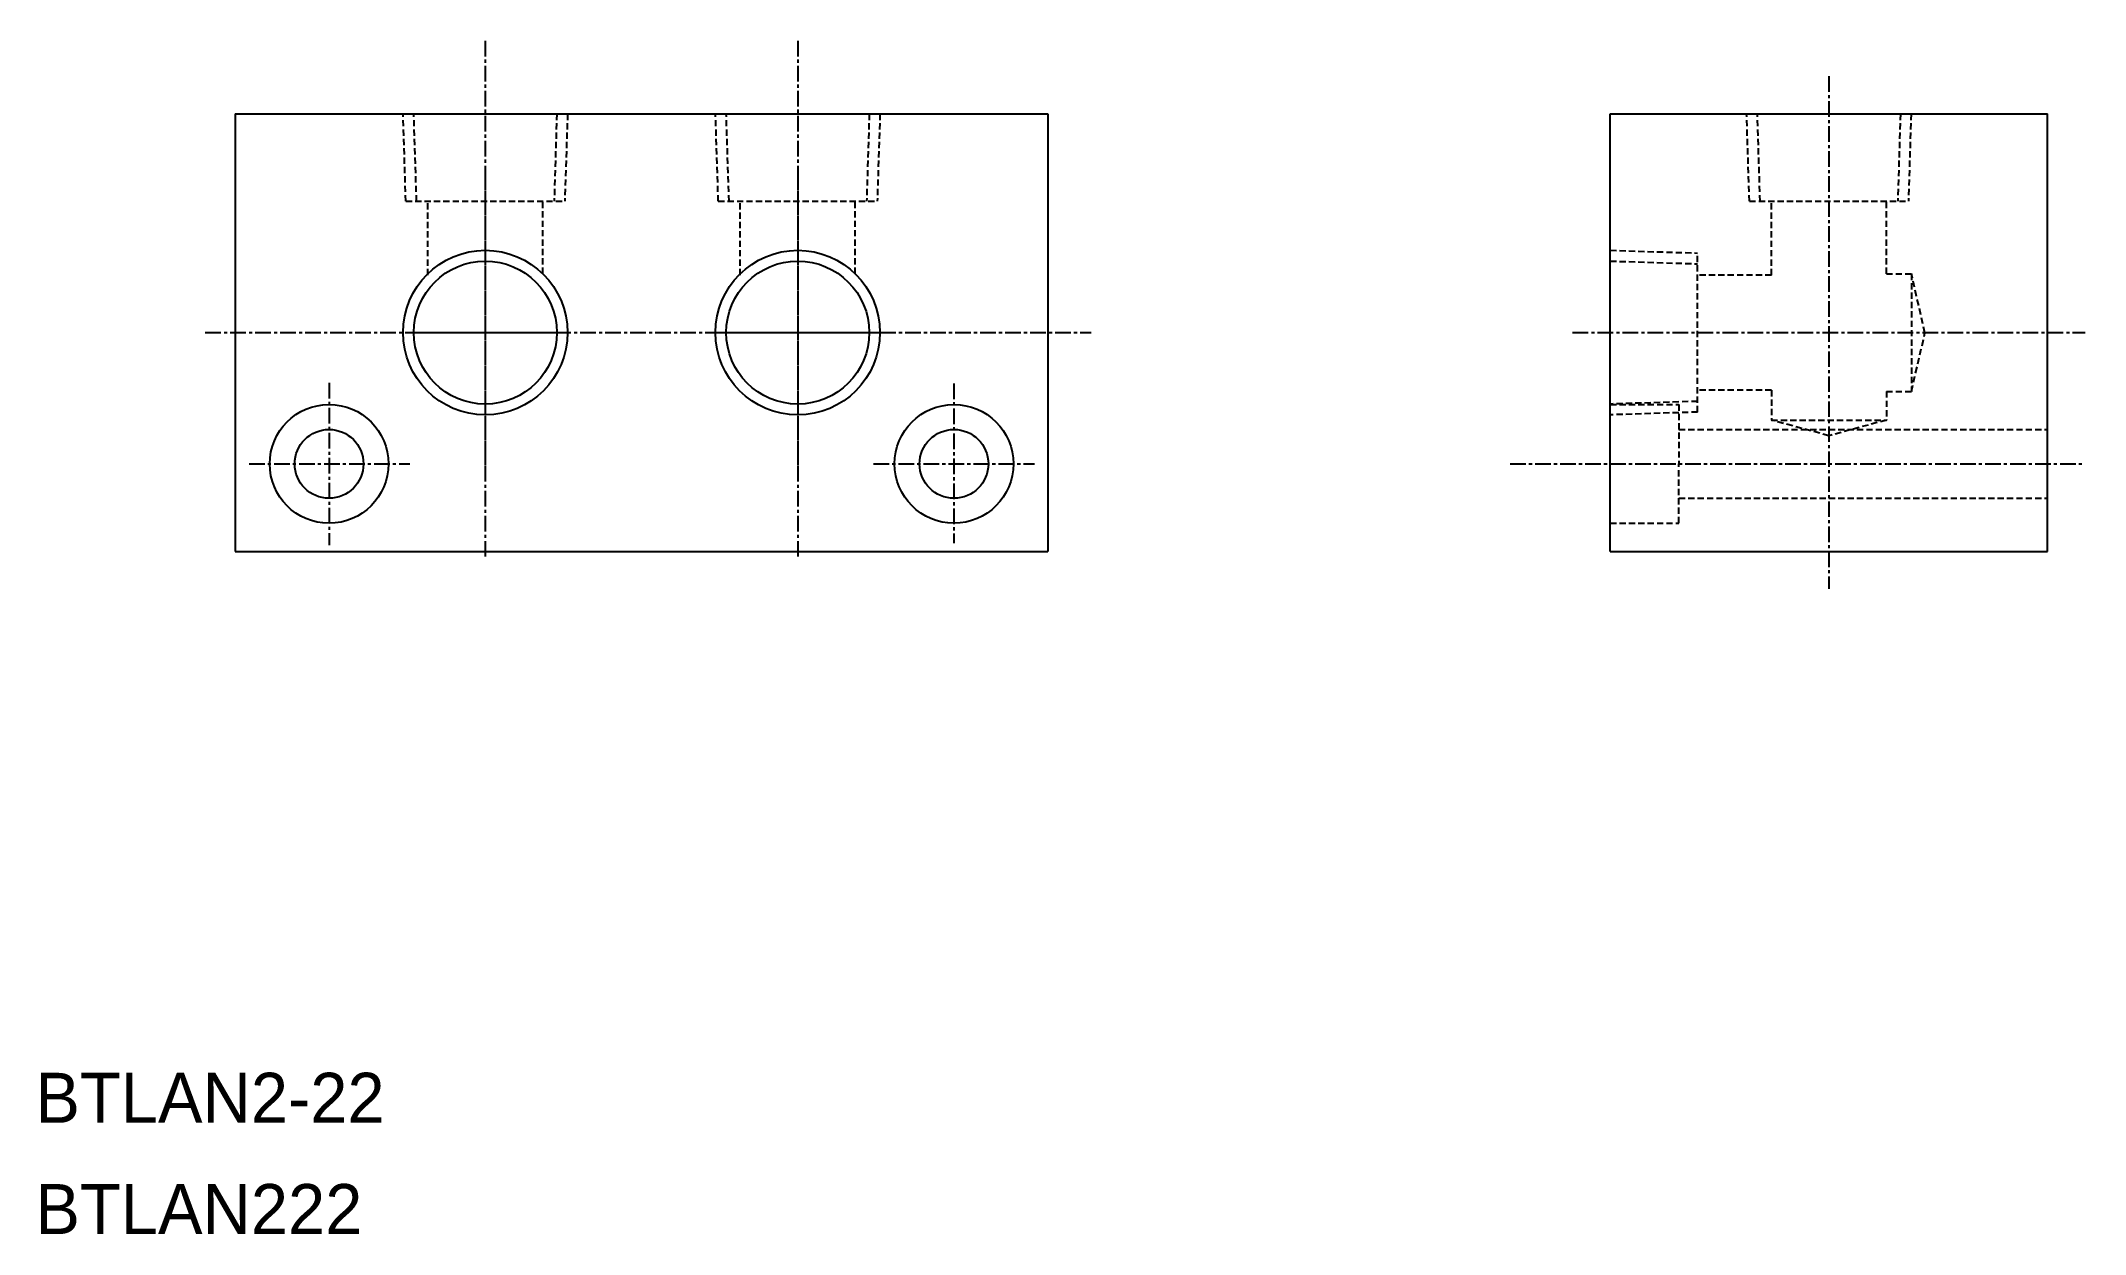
# Model space of a CAD drawing. Extents: x 5597 to 5760, y 22301 to 22396.
import ezdxf

# ---------------------------------------------------------------- set-up
doc = ezdxf.new("R2010")
doc.units = 0
doc.linetypes.add('CENTER', pattern=[2, 1.25, -0.25, 0.25, -0.25])
doc.linetypes.add('DASHED', pattern=[0.75, 0.5, -0.25])
doc.layers.get('0').update_dxf_attribs({"linetype": 'CONTINUOUS'})
doc.layers.add('CENTER', color=1, linetype='CENTER')

msp = doc.modelspace()

# ---------------------------------------------------------------- linework, layer by layer
at = {"color": 7, "linetype": 'CONTINUOUS'}
for p, q in [((5612.41, 22390.18), (5677.41, 22390.18)), ((5612.41, 22390.18), (5612.41, 22355.18)), ((5677.41, 22390.18), (5677.41, 22355.18)), ((5722.41, 22355.18), (5722.41, 22390.18)), ((5722.41, 22390.18), (5757.41, 22390.18)), ((5757.41, 22355.18), (5757.41, 22390.18)), ((5612.41, 22355.18), (5677.41, 22355.18)), ((5722.41, 22355.18), (5757.41, 22355.18))]:
    msp.add_line(p, q, dxfattribs=at)
at = {"color": 3, "linetype": 'DASHED'}
for p, q in [((5626.05, 22383.18), (5625.83, 22390.18)), ((5626.91, 22383.18), (5626.69, 22390.18)), ((5638.13, 22390.18), (5637.92, 22383.18)), ((5638.99, 22390.18), (5638.77, 22383.18)), ((5651.05, 22383.18), (5650.83, 22390.18)), ((5651.91, 22383.18), (5651.69, 22390.18)), ((5663.13, 22390.18), (5662.92, 22383.18)), ((5663.99, 22390.18), (5663.77, 22383.18)), ((5733.55, 22383.18), (5733.33, 22390.18)), ((5734.41, 22383.18), (5734.19, 22390.18)), ((5745.63, 22390.18), (5745.42, 22383.18)), ((5746.49, 22390.18), (5746.27, 22383.18)), ((5626.05, 22383.18), (5638.77, 22383.18)), ((5627.81, 22377.28), (5627.81, 22383.18)), ((5637.01, 22377.38), (5637.01, 22383.18)), ((5651.05, 22383.18), (5663.77, 22383.18)), ((5652.81, 22377.28), (5652.81, 22383.18)), ((5662.01, 22377.38), (5662.01, 22383.18)), ((5733.55, 22383.18), (5746.27, 22383.18)), ((5735.31, 22377.28), (5735.31, 22383.18)), ((5744.51, 22377.38), (5744.51, 22383.18)), ((5722.41, 22379.26), (5729.41, 22379.04)), ((5722.41, 22378.4), (5729.41, 22378.18)), ((5729.41, 22366.32), (5729.41, 22379.04)), ((5735.31, 22377.28), (5729.41, 22377.28)), ((5744.51, 22377.38), (5746.51, 22377.38)), ((5746.51, 22377.38), (5746.51, 22367.98)), ((5747.6, 22372.65), (5746.51, 22377.38)), ((5746.51, 22367.98), (5747.6, 22372.65)), ((5729.41, 22367.18), (5722.41, 22366.96)), ((5722.41, 22366.93), (5727.91, 22366.93)), ((5727.91, 22366.93), (5727.91, 22362.18)), ((5735.31, 22368.08), (5729.41, 22368.08)), ((5735.31, 22368.08), (5735.31, 22365.68)), ((5744.51, 22367.98), (5746.51, 22367.98)), ((5744.51, 22367.98), (5744.51, 22365.68)), ((5729.41, 22366.32), (5722.41, 22366.1)), ((5735.31, 22365.68), (5744.51, 22365.68)), ((5739.91, 22364.43), (5735.31, 22365.68)), ((5744.51, 22365.68), (5739.91, 22364.43)), ((5727.91, 22364.93), (5757.41, 22364.93)), ((5727.91, 22357.43), (5727.91, 22362.18)), ((5727.91, 22359.43), (5757.41, 22359.43)), ((5722.41, 22357.43), (5727.91, 22357.43))]:
    msp.add_line(p, q, dxfattribs=at)
msp.add_line((5739.91, 22379.68), (5739.91, 22379.68))
at = {"color": 3, "linetype": 'CONTINUOUS'}
for centre in [(5632.41, 22372.68), (5657.41, 22372.68)]:
    msp.add_circle(centre, 6.58, dxfattribs=at)
at = {"color": 7, "linetype": 'CONTINUOUS'}
for centre, radius in [((5632.41, 22372.68), 5.72), ((5657.41, 22372.68), 5.72), ((5619.91, 22362.18), 4.75), ((5669.91, 22362.18), 4.75), ((5619.91, 22362.18), 2.75), ((5669.91, 22362.18), 2.75)]:
    msp.add_circle(centre, radius, dxfattribs=at)
at = {"layer": 'CENTER', "color": 1, "linetype": 'CENTER'}
for p, q in [((5632.41, 22396.01), (5632.41, 22354.66)), ((5657.41, 22396.01), (5657.41, 22354.66)), ((5739.91, 22393.18), (5739.91, 22352.18)), ((5632.41, 22385.33), (5632.41, 22361.36)), ((5632.41, 22385.33), (5632.41, 22361.36)), ((5657.41, 22385.33), (5657.41, 22361.36)), ((5657.41, 22385.33), (5657.41, 22361.36)), ((5610.01, 22372.68), (5680.89, 22372.68)), ((5626.29, 22372.68), (5638.99, 22372.68)), ((5651.29, 22372.68), (5663.99, 22372.68)), ((5719.41, 22372.68), (5760.41, 22372.68)), ((5619.91, 22368.65), (5619.91, 22355.67)), ((5669.91, 22368.61), (5669.91, 22355.83)), ((5613.51, 22362.18), (5626.38, 22362.18)), ((5663.47, 22362.18), (5676.34, 22362.18)), ((5714.41, 22362.18), (5760.41, 22362.18))]:
    msp.add_line(p, q, dxfattribs=at)

# ---------------------------------------------------------------- texts
at = {"color": 7, "linetype": 'CONTINUOUS'}
for s, p in [('BTLAN2-22', (5596.41, 22309.48)), ('BTLAN222', (5596.41, 22300.58))]:
    msp.add_text(s, height=4, dxfattribs=at).set_placement(p)

doc.saveas('drawing.dxf')
